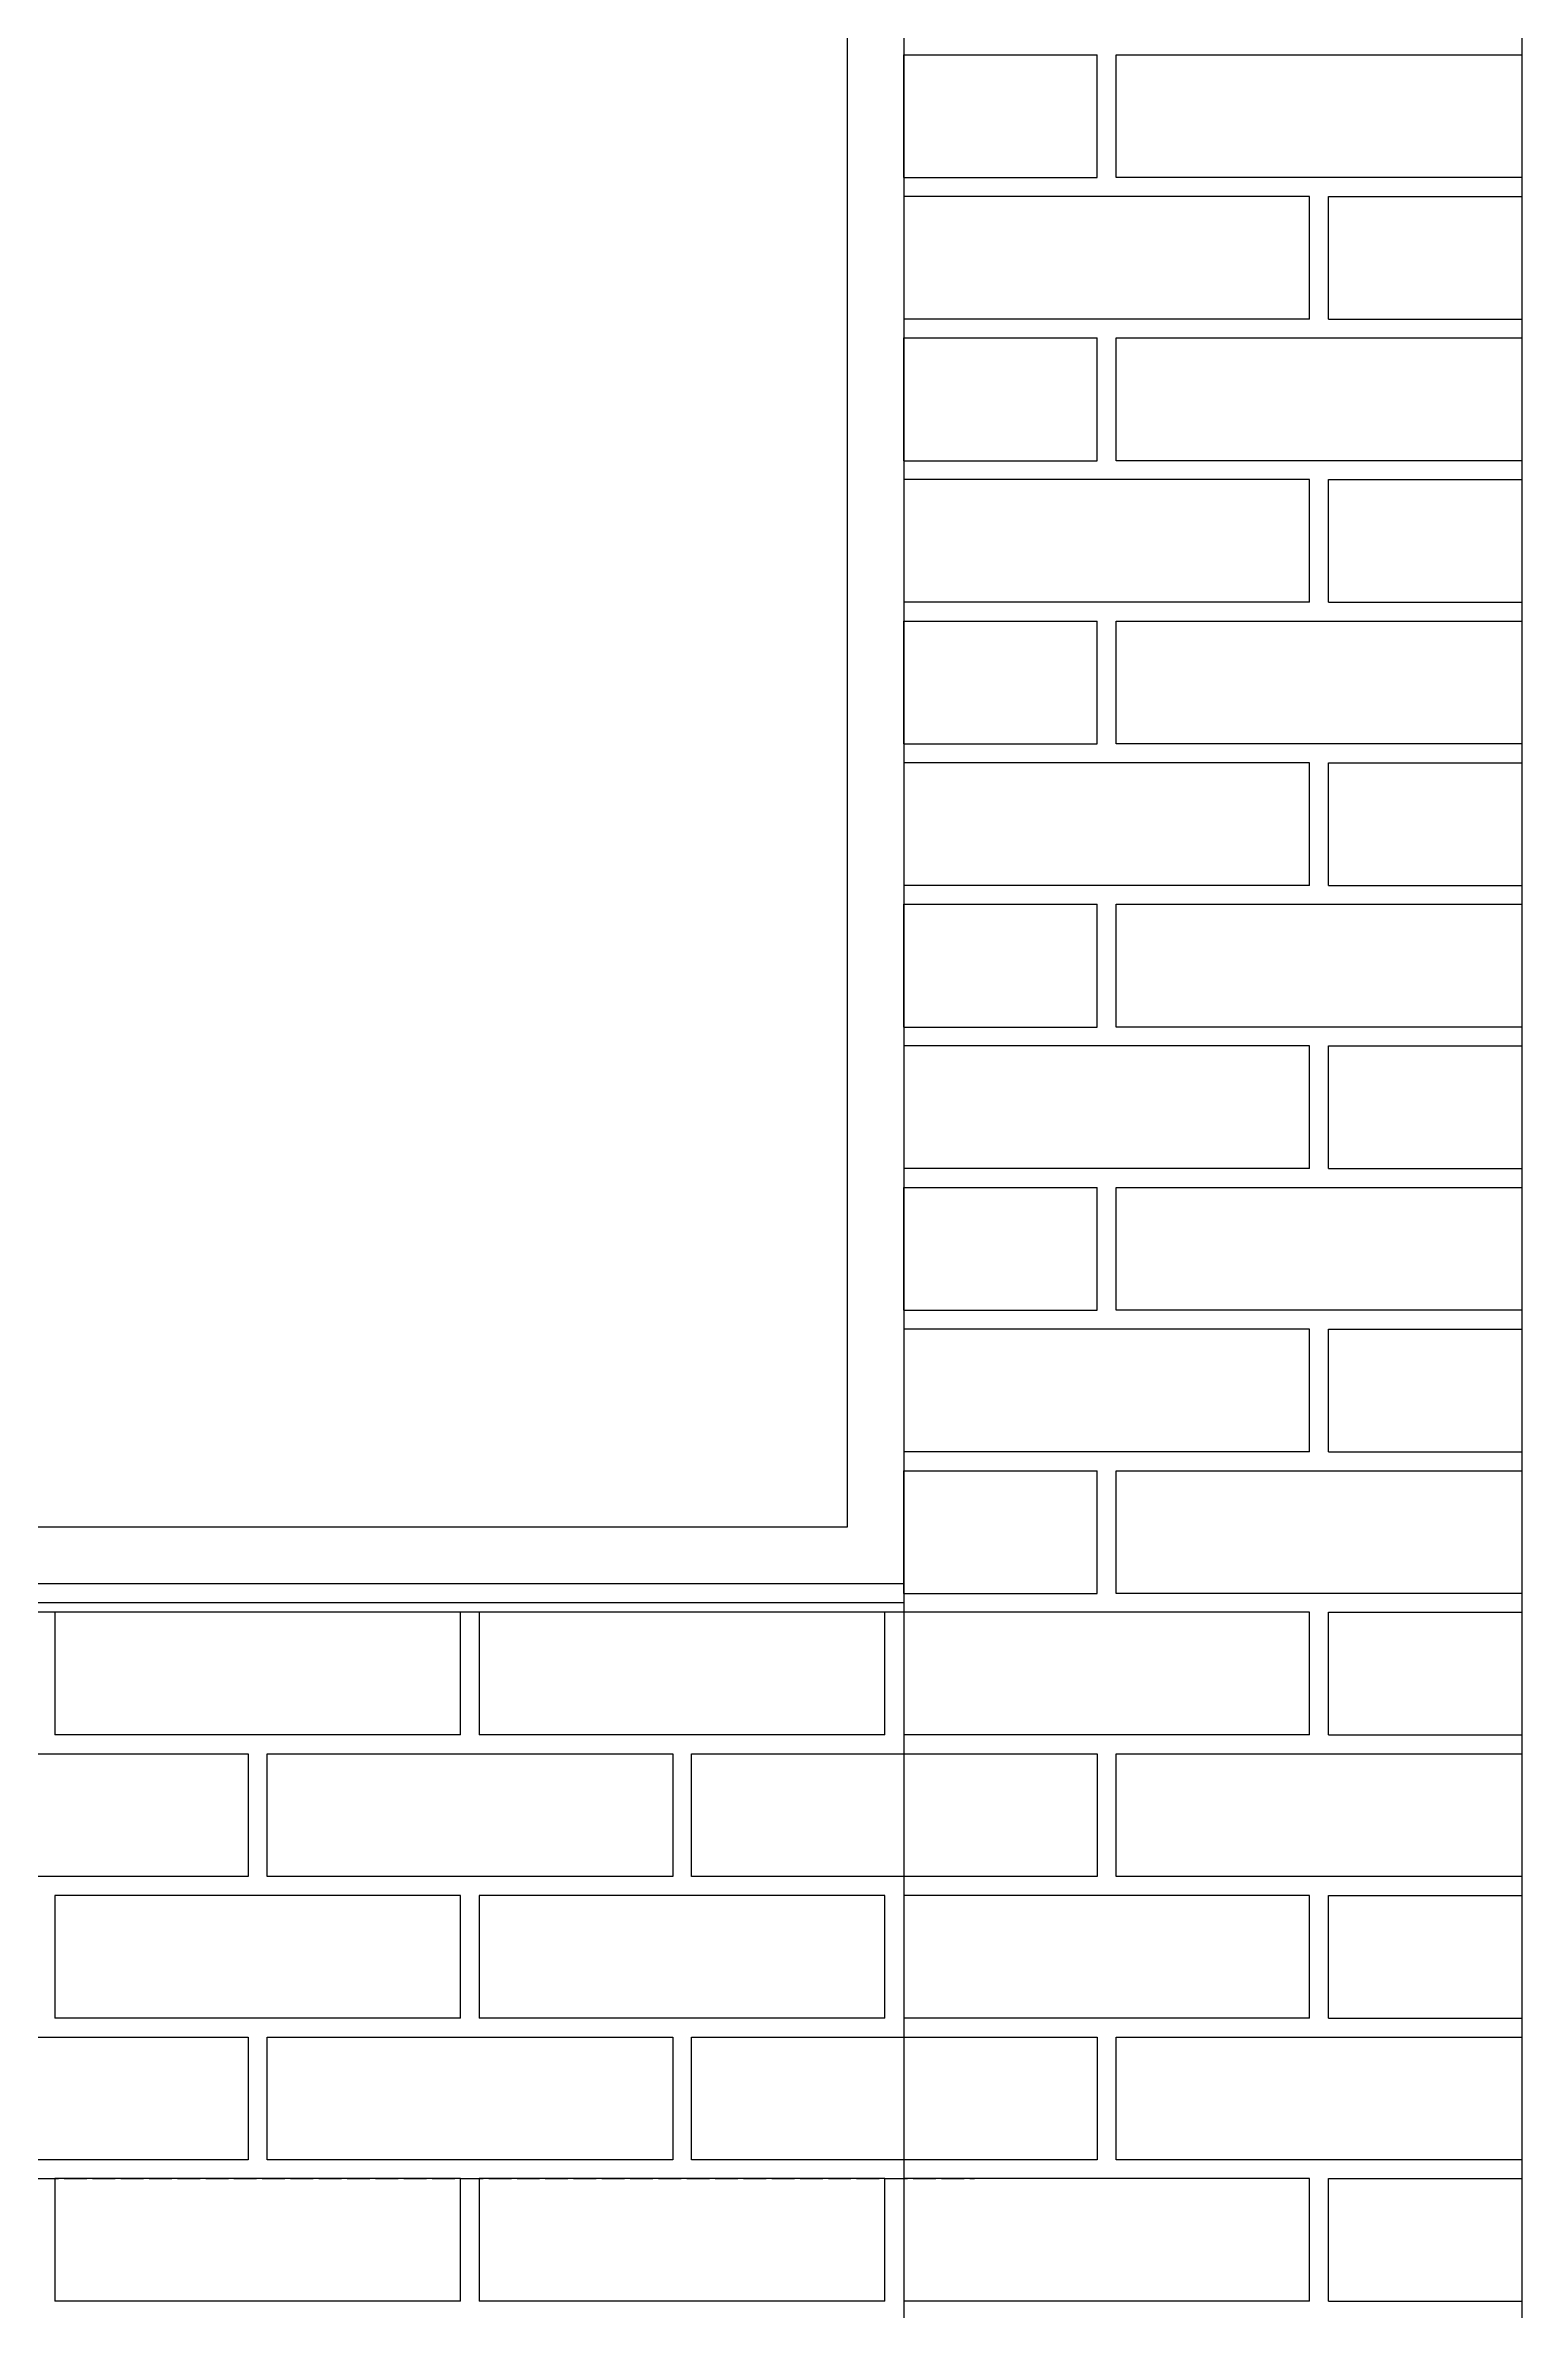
# Model space of a CAD drawing. Header units: millimetres. Extents: x -11841 to 102317, y -68819 to 40378.
# Drawn here: x 57059 to 57842, y 2818 to 4018 of the extents above; entities that cross this region are included whole.
import ezdxf

# ---------------------------------------------------------------- set-up
doc = ezdxf.new("R2010")
doc.units = ezdxf.units.MM
doc.linetypes.add('ACAD_ISO02W100', pattern=[15, 12, -3])
doc.styles.get("Standard").update_dxf_attribs({"font": 'Arial.ttf'})
doc.dimstyles.new('JRMStyle', dxfattribs={"dimtxt": 3.5, "dimasz": 2.5, "dimexe": 1.25, "dimexo": 0.625, "dimtad": 1, "dimdec": 0, "dimdsep": 46, "dimtxsty": 'Standard', "dimblk": 'ARCHTICK', "dimblk1": 'ARCHTICK', "dimblk2": 'ARCHTICK', "dimcen": 2.5, "dimadec": 0, "dimazin": 0, "dimtfac": 1, "dimtdec": 0, "dimtmove": 0, "dimatfit": 3, "dimldrblk": 'ARCHTICK', "dimfxl": 1, "dimarcsym": 0})

# ---------------------------------------------------------------- blocks, each defined once
blk = doc.blocks.new('_ArchTick')
at = {"color": 0, "linetype": 'ByBlock', "const_width": 0.15}
blk.add_lwpolyline([(-0.5, -0.5), (0.5, 0.5)], dxfattribs=at)
blk = doc.blocks.new('*D56')
at = {"color": 0, "lineweight": -2, "ltscale": 0.58, "transparency": 16777216}
for p, q in [((55479.3, 3190.3), (55479.3, 1851)), ((57514.3, 3190.3), (57514.3, 1851)), ((57514.3, 1876), (55479.3, 1876))]:
    blk.add_line(p, q, dxfattribs=at)
at = {"layer": 'Defpoints', "color": 0, "ltscale": 0.58, "transparency": 16777216}
for p in [(55479.3, 3202.8), (57514.3, 3202.8), (55479.3, 1876)]:
    blk.add_point(p, dxfattribs=at)
at = {"color": 0, "lineweight": -2, "ltscale": 0.58, "transparency": 16777216, "xscale": 50, "yscale": 50, "zscale": 50, "rotation": 180}
blk.add_blockref('_ArchTick', (55479.3, 1876), dxfattribs=at)
at = {"color": 0, "lineweight": -2, "ltscale": 0.58, "transparency": 16777216, "xscale": 50, "yscale": 50, "zscale": 50}
blk.add_blockref('_ArchTick', (57514.3, 1876), dxfattribs=at)
at = {"color": 0, "ltscale": 0.58, "transparency": 16777216, "insert": (56496.8, 1924.2), "char_height": 70, "attachment_point": 5}
blk.add_mtext('2035mm', dxfattribs=at)

msp = doc.modelspace()

# ---------------------------------------------------------------- linework, layer by layer
for p, q in [((57514.3, 5719.8), (57514.3, 3187.8)), ((57841.8, 5719.8), (57841.8, 2212.8)), ((57484.3, 5689.8), (57484.3, 3232.8)), ((57514.3, 3947.8), (57514.3, 4012.8)), ((57514.3, 4012.8), (57616.8, 4012.8)), ((57616.8, 3947.8), (57616.8, 4012.8)), ((57626.8, 3947.8), (57626.8, 4012.8)), ((57626.8, 4012.8), (57841.8, 4012.8)), ((57841.8, 4012.8), (57841.8, 3947.8)), ((57514.3, 3947.8), (57616.8, 3947.8)), ((57729.3, 3937.8), (57514.3, 3937.8)), ((57514.3, 3937.8), (57514.3, 3872.8)), ((57841.8, 3947.8), (57626.8, 3947.8)), ((57729.3, 3872.8), (57729.3, 3937.8)), ((57739.3, 3872.8), (57739.3, 3937.8)), ((57739.3, 3937.8), (57841.8, 3937.8)), ((57841.8, 3937.8), (57841.8, 3872.8)), ((57729.3, 3872.8), (57514.3, 3872.8)), ((57739.3, 3872.8), (57841.8, 3872.8)), ((57514.3, 3797.8), (57514.3, 3862.8)), ((57514.3, 3862.8), (57616.8, 3862.8)), ((57616.8, 3797.8), (57616.8, 3862.8)), ((57626.8, 3797.8), (57626.8, 3862.8)), ((57626.8, 3862.8), (57841.8, 3862.8)), ((57841.8, 3862.8), (57841.8, 3797.8)), ((57514.3, 3797.8), (57616.8, 3797.8)), ((57841.8, 3797.8), (57626.8, 3797.8)), ((57729.3, 3787.8), (57514.3, 3787.8)), ((57514.3, 3787.8), (57514.3, 3722.8)), ((57729.3, 3722.8), (57729.3, 3787.8)), ((57739.3, 3722.8), (57739.3, 3787.8)), ((57739.3, 3787.8), (57841.8, 3787.8)), ((57841.8, 3787.8), (57841.8, 3722.8)), ((57729.3, 3722.8), (57514.3, 3722.8)), ((57739.3, 3722.8), (57841.8, 3722.8)), ((57514.3, 3647.8), (57514.3, 3712.8)), ((57514.3, 3712.8), (57616.8, 3712.8)), ((57616.8, 3647.8), (57616.8, 3712.8)), ((57626.8, 3647.8), (57626.8, 3712.8)), ((57626.8, 3712.8), (57841.8, 3712.8)), ((57841.8, 3712.8), (57841.8, 3647.8)), ((57514.3, 3647.8), (57616.8, 3647.8)), ((57729.3, 3637.8), (57514.3, 3637.8)), ((57514.3, 3637.8), (57514.3, 3572.8)), ((57841.8, 3647.8), (57626.8, 3647.8)), ((57729.3, 3572.8), (57729.3, 3637.8)), ((57739.3, 3572.8), (57739.3, 3637.8)), ((57739.3, 3637.8), (57841.8, 3637.8)), ((57841.8, 3637.8), (57841.8, 3572.8)), ((57729.3, 3572.8), (57514.3, 3572.8)), ((57739.3, 3572.8), (57841.8, 3572.8)), ((57514.3, 3497.8), (57514.3, 3562.8)), ((57514.3, 3562.8), (57616.8, 3562.8)), ((57616.8, 3497.8), (57616.8, 3562.8)), ((57626.8, 3497.8), (57626.8, 3562.8)), ((57626.8, 3562.8), (57841.8, 3562.8)), ((57841.8, 3562.8), (57841.8, 3497.8)), ((57514.3, 3497.8), (57616.8, 3497.8)), ((57841.8, 3497.8), (57626.8, 3497.8)), ((57729.3, 3487.8), (57514.3, 3487.8)), ((57514.3, 3487.8), (57514.3, 3422.8)), ((57729.3, 3422.8), (57729.3, 3487.8)), ((57739.3, 3422.8), (57739.3, 3487.8)), ((57739.3, 3487.8), (57841.8, 3487.8)), ((57841.8, 3487.8), (57841.8, 3422.8)), ((57729.3, 3422.8), (57514.3, 3422.8)), ((57739.3, 3422.8), (57841.8, 3422.8)), ((57514.3, 3347.8), (57514.3, 3412.8)), ((57514.3, 3412.8), (57616.8, 3412.8)), ((57616.8, 3347.8), (57616.8, 3412.8)), ((57626.8, 3347.8), (57626.8, 3412.8)), ((57626.8, 3412.8), (57841.8, 3412.8)), ((57841.8, 3412.8), (57841.8, 3347.8)), ((57514.3, 3347.8), (57616.8, 3347.8)), ((57729.3, 3337.8), (57514.3, 3337.8)), ((57514.3, 3337.8), (57514.3, 3272.8)), ((57841.8, 3347.8), (57626.8, 3347.8)), ((57729.3, 3272.8), (57729.3, 3337.8)), ((57739.3, 3272.8), (57739.3, 3337.8)), ((57739.3, 3337.8), (57841.8, 3337.8)), ((57841.8, 3337.8), (57841.8, 3272.8)), ((57729.3, 3272.8), (57514.3, 3272.8)), ((57739.3, 3272.8), (57841.8, 3272.8)), ((57514.3, 3197.8), (57514.3, 3262.8)), ((57514.3, 3262.8), (57616.8, 3262.8)), ((57616.8, 3197.8), (57616.8, 3262.8)), ((57626.8, 3197.8), (57626.8, 3262.8)), ((57626.8, 3262.8), (57841.8, 3262.8)), ((57841.8, 3262.8), (57841.8, 3197.8)), ((57484.3, 3232.8), (55509.3, 3232.8)), ((57514.3, 3202.8), (55479.3, 3202.8)), ((57514.3, 3192.8), (55479.3, 3192.8)), ((57514.3, 3197.8), (57616.8, 3197.8)), ((57841.8, 3197.8), (57626.8, 3197.8)), ((57514.3, 3187.8), (55479.3, 3187.8)), ((57279.3, 3187.8), (57064.3, 3187.8)), ((57064.3, 3187.8), (57064.3, 3122.8)), ((57279.3, 3122.8), (57279.3, 3187.8)), ((57504.3, 3187.8), (57289.3, 3187.8)), ((57289.3, 3187.8), (57289.3, 3122.8)), ((57504.3, 3122.8), (57504.3, 3187.8)), ((57729.3, 3187.8), (57514.3, 3187.8)), ((57514.3, 3187.8), (57514.3, 3122.8)), ((57729.3, 3122.8), (57729.3, 3187.8)), ((57739.3, 3122.8), (57739.3, 3187.8)), ((57739.3, 3187.8), (57841.8, 3187.8)), ((57841.8, 3187.8), (57841.8, 3122.8)), ((57279.3, 3122.8), (57064.3, 3122.8)), ((57504.3, 3122.8), (57289.3, 3122.8)), ((57729.3, 3122.8), (57514.3, 3122.8)), ((57739.3, 3122.8), (57841.8, 3122.8)), ((56951.8, 3112.8), (57166.8, 3112.8)), ((57166.8, 3112.8), (57166.8, 3047.8)), ((57176.8, 3047.8), (57176.8, 3112.8)), ((57176.8, 3112.8), (57391.8, 3112.8)), ((57391.8, 3112.8), (57391.8, 3047.8)), ((57401.8, 3047.8), (57401.8, 3112.8)), ((57401.8, 3112.8), (57616.8, 3112.8)), ((57616.8, 3112.8), (57616.8, 3047.8)), ((57626.8, 3047.8), (57626.8, 3112.8)), ((57626.8, 3112.8), (57841.8, 3112.8)), ((57841.8, 3112.8), (57841.8, 3047.8)), ((57166.8, 3047.8), (56951.8, 3047.8)), ((57279.3, 3037.8), (57064.3, 3037.8)), ((57064.3, 3037.8), (57064.3, 2972.8)), ((57391.8, 3047.8), (57176.8, 3047.8)), ((57279.3, 2972.8), (57279.3, 3037.8)), ((57504.3, 3037.8), (57289.3, 3037.8)), ((57289.3, 3037.8), (57289.3, 2972.8)), ((57616.8, 3047.8), (57401.8, 3047.8)), ((57504.3, 2972.8), (57504.3, 3037.8)), ((57729.3, 3037.8), (57514.3, 3037.8)), ((57514.3, 3037.8), (57514.3, 2972.8)), ((57841.8, 3047.8), (57626.8, 3047.8)), ((57729.3, 2972.8), (57729.3, 3037.8)), ((57739.3, 2972.8), (57739.3, 3037.8)), ((57739.3, 3037.8), (57841.8, 3037.8)), ((57841.8, 3037.8), (57841.8, 2972.8)), ((57279.3, 2972.8), (57064.3, 2972.8)), ((57504.3, 2972.8), (57289.3, 2972.8)), ((57729.3, 2972.8), (57514.3, 2972.8)), ((57739.3, 2972.8), (57841.8, 2972.8)), ((56951.8, 2962.8), (57166.8, 2962.8)), ((57166.8, 2962.8), (57166.8, 2897.8)), ((57176.8, 2897.8), (57176.8, 2962.8)), ((57176.8, 2962.8), (57391.8, 2962.8)), ((57391.8, 2962.8), (57391.8, 2897.8)), ((57401.8, 2897.8), (57401.8, 2962.8)), ((57401.8, 2962.8), (57616.8, 2962.8)), ((57616.8, 2962.8), (57616.8, 2897.8)), ((57626.8, 2897.8), (57626.8, 2962.8)), ((57626.8, 2962.8), (57841.8, 2962.8)), ((57841.8, 2962.8), (57841.8, 2897.8)), ((57166.8, 2897.8), (56951.8, 2897.8)), ((57391.8, 2897.8), (57176.8, 2897.8)), ((57616.8, 2897.8), (57401.8, 2897.8)), ((57841.8, 2897.8), (57626.8, 2897.8)), ((57279.3, 2887.8), (57064.3, 2887.8)), ((57064.3, 2887.8), (57064.3, 2822.8)), ((57279.3, 2822.8), (57279.3, 2887.8)), ((57504.3, 2887.8), (57289.3, 2887.8)), ((57289.3, 2887.8), (57289.3, 2822.8)), ((57504.3, 2822.8), (57504.3, 2887.8)), ((57729.3, 2887.8), (57514.3, 2887.8)), ((57514.3, 2887.8), (57514.3, 2822.8)), ((57729.3, 2822.8), (57729.3, 2887.8)), ((57739.3, 2822.8), (57739.3, 2887.8)), ((57739.3, 2887.8), (57841.8, 2887.8)), ((57841.8, 2887.8), (57841.8, 2822.8)), ((57279.3, 2822.8), (57064.3, 2822.8)), ((57504.3, 2822.8), (57289.3, 2822.8)), ((57729.3, 2822.8), (57514.3, 2822.8)), ((57739.3, 2822.8), (57841.8, 2822.8))]:
    msp.add_line(p, q)
at = {"linetype": 'ACAD_ISO02W100'}
msp.add_line((55479.3, 2887.8), (57551.8, 2887.8), dxfattribs=at)

# ---------------------------------------------------------------- dimensions: what is measured, and where the dimension line sits
at = {"ltscale": 0.58}
dim = msp.add_linear_dim(base=(55479.3, 1876), p1=(57514.3, 3202.8), p2=(55479.3, 3202.8), dimstyle='JRMStyle', override={"dimpost": 'mm'}, dxfattribs=at)
dim.commit()
dim.dimension.update_dxf_attribs({"geometry": '*D56', "text_midpoint": (56496.8, 1924.2)})

doc.saveas('drawing.dxf')
